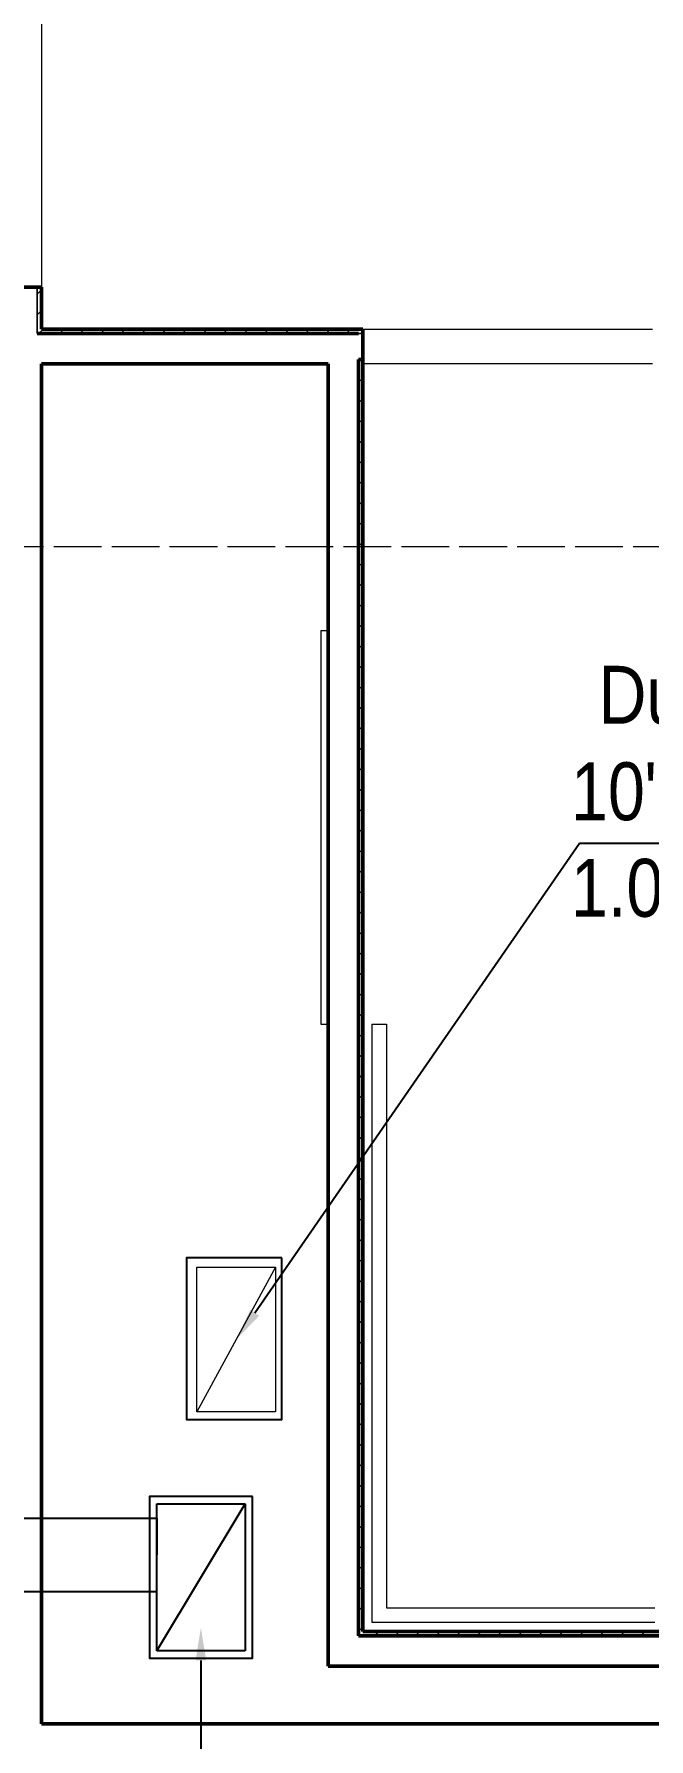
# Model space of a CAD drawing. Header units: inches. Extents: x -3 to 209, y -384 to 20.
# Drawn here: x 145.7 to 147.82, y -89.61 to -83.72 of the extents above; entities that cross this region are included whole.
import ezdxf
from ezdxf import colors
from ezdxf.entities.mleader import LeaderData, LeaderLine
from ezdxf.math import Vec2, Vec3

# ---------------------------------------------------------------- set-up
doc = ezdxf.new("R2010")
doc.units = ezdxf.units.IN
doc.header["$MEASUREMENT"] = 0
doc.linetypes.add('Grid Line', pattern=[0.022225, 0.0127, -0.003175, 0.003175, -0.003175])
doc.linetypes.add('Grid Line 1_2_', pattern=[0.022225, 0.0127, -0.003175, 0.003175, -0.003175])
for name, color, linetype, lineweight in [('A-FLOR-HRAL', 253, 'Continuous', 9), ('A-WALL-PATT', 253, 'Continuous', 50), ('Areas', 190, 'Continuous', 0), ('HVAC -Textos Extraccion', 2, 'Continuous', 9), ('S-BEAM', 253, 'Continuous', 13), ('S-GRID', 253, 'Continuous', 9)]:
    doc.layers.add(name, color=color, linetype=linetype, lineweight=lineweight)
doc.layers.add('A-WALL', color=253, linetype='Continuous')
doc.layers.add('HVAC-Extraccion', color=114, linetype='Continuous')
doc.styles.add('Arial Narrow', font='ARIALN.TTF', dxfattribs={"height": 0.00295})
doc.styles.get("Standard").update_dxf_attribs({"font": 'arial.ttf'})

# ---------------------------------------------------------------- blocks, each defined once
blk = doc.blocks.new('rr')
at = {"linetype": 'ByBlock', "lineweight": -2}
for p, q in [((-0.0127, -0.0127), (0.0127, 0.0127)), ((-0.0127, -0.0127), (-0.0127, 0.0127)), ((-0.0127, 0.0127), (0.0127, 0.0127)), ((0.0127, 0.0127), (0.0127, -0.0127)), ((0.0127, -0.0127), (-0.0127, -0.0127))]:
    blk.add_line(p, q, dxfattribs=at)

msp = doc.modelspace()

# ---------------------------------------------------------------- linework, layer by layer
at = {"layer": 'A-FLOR-HRAL'}
for p, q in [((146.8652, -87.1406), (146.9152, -87.1406)), ((146.8652, -87.1406), (146.8652, -87.9806)), ((146.9152, -87.1406), (146.9152, -87.9806)), ((146.8652, -87.9806), (146.8652, -89.2064)), ((146.9152, -87.9806), (146.9152, -89.1564)), ((146.8652, -89.2064), (147.8421, -89.2064)), ((146.9152, -89.1564), (147.8421, -89.1564))]:
    msp.add_line(p, q, dxfattribs=at)
at = {"layer": 'A-WALL', "lineweight": 9}
for p, q in [((145.7245, -83.0352), (145.7245, -84.5952)), ((146.8338, -84.7399), (147.8338, -84.7399)), ((147.8338, -84.8599), (146.8338, -84.8599))]:
    msp.add_line(p, q, dxfattribs=at)
at = {"layer": 'A-WALL', "lineweight": 50}
for p, q in [((145.7095, -84.5952), (145.6195, -84.5952)), ((145.7245, -84.5952), (145.7095, -84.5952)), ((145.7245, -84.7399), (145.7245, -84.5952)), ((146.7138, -84.7549), (145.7095, -84.7549)), ((145.7095, -84.7549), (145.7245, -84.7549)), ((146.8338, -84.7399), (145.7245, -84.7399)), ((145.7245, -84.7549), (146.8188, -84.7549)), ((146.8188, -84.7549), (146.7138, -84.7549)), ((146.8338, -84.7549), (146.8338, -84.7399)), ((146.8338, -84.8449), (146.8338, -84.7549)), ((146.8337, -84.8449), (146.8187, -84.8449)), ((146.8187, -84.8449), (146.8188, -85.7907)), ((146.8188, -89.2528), (146.8188, -84.8449)), ((146.8188, -84.8449), (146.8338, -84.8449)), ((146.8338, -85.7907), (146.8337, -84.8449)), ((145.7245, -84.8599), (146.7138, -84.8599)), ((145.7245, -89.5566), (145.7245, -84.8599)), ((146.7138, -84.8599), (146.7138, -89.3578)), ((146.8188, -85.7907), (146.8188, -89.2378)), ((146.8338, -89.2378), (146.8338, -85.7907)), ((146.8188, -89.2378), (146.8188, -89.2528)), ((151.3448, -89.2528), (146.8188, -89.2528)), ((146.8188, -89.2528), (151.3448, -89.2528)), ((151.3298, -89.2378), (146.8338, -89.2378)), ((146.7138, -89.3578), (146.8188, -89.3578)), ((146.8188, -89.3578), (151.3448, -89.3578)), ((152.0448, -89.5566), (145.7245, -89.5566))]:
    msp.add_line(p, q, dxfattribs=at)
at = {"layer": 'A-WALL', "lineweight": 18}
for p, q in [((145.7095, -84.7549), (145.7095, -84.5952)), ((145.7095, -84.5952), (145.7095, -84.7549)), ((146.8338, -84.7549), (146.8188, -84.7549)), ((146.8188, -84.7549), (146.8338, -84.7549))]:
    msp.add_line(p, q, dxfattribs=at)
at = {"layer": 'A-WALL-PATT', "linetype": 'Continuous', "lineweight": 9}
for p, q in [((145.7095, -84.6194), (145.7245, -84.6044)), ((145.7095, -84.6902), (145.7245, -84.6752)), ((145.7155, -84.7549), (145.7245, -84.7459)), ((145.7245, -84.7459), (145.7305, -84.7399)), ((145.7862, -84.7549), (145.8012, -84.7399)), ((145.8569, -84.7549), (145.8719, -84.7399)), ((145.9276, -84.7549), (145.9426, -84.7399)), ((145.9983, -84.7549), (146.0133, -84.7399)), ((146.069, -84.7549), (146.084, -84.7399)), ((146.1397, -84.7549), (146.1547, -84.7399)), ((146.2104, -84.7549), (146.2254, -84.7399)), ((146.2812, -84.7549), (146.2962, -84.7399)), ((146.3519, -84.7549), (146.3669, -84.7399)), ((146.4226, -84.7549), (146.4376, -84.7399)), ((146.4933, -84.7549), (146.5083, -84.7399)), ((146.564, -84.7549), (146.579, -84.7399)), ((146.6347, -84.7549), (146.6497, -84.7399)), ((146.7054, -84.7549), (146.7204, -84.7399)), ((146.7761, -84.7549), (146.7911, -84.7399)), ((146.8187, -84.8537), (146.8275, -84.8449)), ((146.8188, -84.9244), (146.8337, -84.9094)), ((146.8188, -84.9951), (146.8338, -84.9801)), ((146.8188, -85.0658), (146.8338, -85.0508)), ((146.8188, -85.1366), (146.8338, -85.1216)), ((146.8188, -85.2073), (146.8338, -85.1923)), ((146.8188, -85.278), (146.8338, -85.263)), ((146.8188, -85.3487), (146.8338, -85.3337)), ((146.8188, -85.4194), (146.8338, -85.4044)), ((146.8188, -85.4901), (146.8338, -85.4751)), ((146.8188, -85.5608), (146.8338, -85.5458)), ((146.8188, -85.6315), (146.8338, -85.6165)), ((146.8188, -85.7022), (146.8338, -85.6872)), ((146.8188, -85.7729), (146.8338, -85.7579)), ((146.8188, -85.8436), (146.8338, -85.8286)), ((146.8188, -85.9143), (146.8338, -85.8993)), ((146.8188, -85.9851), (146.8338, -85.9701)), ((146.8188, -86.0558), (146.8338, -86.0408)), ((146.8188, -86.1265), (146.8338, -86.1115)), ((146.8188, -86.1972), (146.8338, -86.1822)), ((146.8188, -86.2679), (146.8338, -86.2529)), ((146.8188, -86.3386), (146.8338, -86.3236)), ((146.8188, -86.4093), (146.8338, -86.3943)), ((146.8188, -86.48), (146.8338, -86.465)), ((146.8188, -86.5507), (146.8338, -86.5357)), ((146.8188, -86.6215), (146.8338, -86.6065)), ((146.8188, -86.6922), (146.8338, -86.6772)), ((146.8188, -86.7629), (146.8338, -86.7479)), ((146.8188, -86.8336), (146.8338, -86.8186)), ((146.8188, -86.9043), (146.8338, -86.8893)), ((146.8188, -86.975), (146.8338, -86.96)), ((146.8188, -87.0457), (146.8338, -87.0307)), ((146.8188, -87.1164), (146.8338, -87.1014)), ((146.8188, -87.1871), (146.8338, -87.1721)), ((146.8188, -87.2579), (146.8338, -87.2429)), ((146.8188, -87.3286), (146.8338, -87.3136)), ((146.8188, -87.3993), (146.8338, -87.3843)), ((146.8188, -87.47), (146.8338, -87.455)), ((146.8188, -87.5407), (146.8338, -87.5257)), ((146.8188, -87.6114), (146.8338, -87.5964)), ((146.8188, -87.6821), (146.8338, -87.6671)), ((146.8188, -87.7528), (146.8338, -87.7378)), ((146.8188, -87.8235), (146.8338, -87.8085)), ((146.8188, -87.8942), (146.8338, -87.8792)), ((146.8188, -87.965), (146.8338, -87.95)), ((146.8188, -88.0357), (146.8338, -88.0207)), ((146.8188, -88.1064), (146.8338, -88.0914)), ((146.8188, -88.1064), (146.8338, -88.0914)), ((146.8188, -88.1771), (146.8338, -88.1621)), ((146.8188, -88.1771), (146.8338, -88.1621)), ((146.8188, -88.2478), (146.8338, -88.2328)), ((146.8188, -88.2478), (146.8338, -88.2328)), ((146.8188, -88.3185), (146.8338, -88.3035)), ((146.8188, -88.3185), (146.8338, -88.3035)), ((146.8188, -88.3892), (146.8338, -88.3742)), ((146.8188, -88.4599), (146.8338, -88.4449)), ((146.8188, -88.5306), (146.8338, -88.5156)), ((146.8188, -88.6014), (146.8338, -88.5864)), ((146.8188, -88.6721), (146.8338, -88.6571)), ((146.8188, -88.7428), (146.8338, -88.7278)), ((146.8188, -88.8135), (146.8338, -88.7985)), ((146.8188, -88.8842), (146.8338, -88.8692)), ((146.8188, -88.9549), (146.8338, -88.9399)), ((146.8188, -89.0256), (146.8338, -89.0106)), ((146.8188, -89.0963), (146.8338, -89.0813)), ((146.8188, -89.167), (146.8338, -89.152)), ((146.8188, -89.2378), (146.8338, -89.2228)), ((146.8745, -89.2528), (146.8895, -89.2378)), ((146.9452, -89.2528), (146.9602, -89.2378)), ((147.0159, -89.2528), (147.0309, -89.2378)), ((147.0866, -89.2528), (147.1016, -89.2378)), ((147.1573, -89.2528), (147.1723, -89.2378)), ((147.228, -89.2528), (147.243, -89.2378)), ((147.2987, -89.2528), (147.3137, -89.2378)), ((147.3694, -89.2528), (147.3844, -89.2378)), ((147.4401, -89.2528), (147.4551, -89.2378)), ((147.5108, -89.2528), (147.5258, -89.2378)), ((147.5816, -89.2528), (147.5966, -89.2378)), ((147.6523, -89.2528), (147.6673, -89.2378)), ((147.723, -89.2528), (147.738, -89.2378)), ((147.7937, -89.2528), (147.8087, -89.2378))]:
    msp.add_line(p, q, dxfattribs=at)
at = {"layer": 'Areas'}
msp.add_line((146.532, -87.9801), (146.2606, -88.4796), dxfattribs=at)
msp.add_lwpolyline([(146.2606, -87.9801), (146.532, -87.9801), (146.532, -88.4796), (146.2606, -88.4796)], close=True, dxfattribs=at)
at = {"layer": 'HVAC-Extraccion'}
for p, q in [((145.6608, -88.8462), (146.1222, -88.8462)), ((146.1222, -88.8462), (146.1222, -88.9732)), ((146.1222, -89.1002), (146.1222, -88.9732)), ((145.6608, -89.1002), (146.1222, -89.1002))]:
    msp.add_line(p, q, dxfattribs=at)
for points in [[(146.554, -87.947), (146.2253, -87.947), (146.2253, -88.5058), (146.554, -88.5058)], [(146.4524, -88.7719), (146.0968, -88.7719), (146.0968, -89.3307), (146.4524, -89.3307)]]:
    msp.add_lwpolyline(points, close=True, dxfattribs=at)
at = {"layer": 'S-BEAM', "lineweight": 18}
for p, q in [((146.6887, -85.7806), (146.7138, -85.7806)), ((146.6887, -85.7806), (146.6887, -87.1406)), ((146.8338, -85.7806), (146.8387, -85.7806)), ((146.8387, -87.1406), (146.8387, -85.7806)), ((146.6887, -87.1406), (146.7138, -87.1406)), ((146.8338, -87.1406), (146.8387, -87.1406))]:
    msp.add_line(p, q, dxfattribs=at)
at = {"layer": 'S-GRID', "linetype": 'Grid Line'}
for p, q in [((117.6245, -85.4906), (200.2834, -85.4906)), ((123.5666, -85.4906), (190.8779, -85.4906))]:
    msp.add_line(p, q, dxfattribs=at)
at = {"layer": 'S-GRID', "linetype": 'Grid Line 1_2_'}
msp.add_line((118.6314, -85.4906), (201.8133, -85.4906), dxfattribs=at)
msp.add_line((118.6314, -85.4906), (201.8133, -85.4906), dxfattribs=at)

# ---------------------------------------------------------------- block references
at = {"layer": 'HVAC-Extraccion', "xscale": 12, "yscale": 20, "zscale": 12}
msp.add_blockref('rr', (146.2746, -89.0513), dxfattribs=at)

# ---------------------------------------------------------------- texts
at = {"layer": 'HVAC -Textos Extraccion', "insert": (147.5525, -85.9026), "char_height": 0.2, "width": 1.959704, "attachment_point": 1, "style": 'Arial Narrow'}
msp.add_mtext('\\pi0.094927;Ducto Ext. Ozono\\P\\pi0;10"x14"\\P1.000 CFM', dxfattribs=at)

# ---------------------------------------------------------------- leaders
at = {"layer": 'HVAC -Textos Extraccion'}
ml = msp.add_multileader_mtext('Standard', dxfattribs=at)
ml.set_content('', color=256)
ml.set_leader_properties()
ml.build(insert=Vec2(0, 0))
ml.multileader.update_dxf_attribs({"dogleg_length": 0.36, "arrow_head_size": 0.1128})
ctx = ml.context
ctx.base_point, ctx.char_height, ctx.arrow_head_size, ctx.landing_gap_size, ctx.plane_origin, ctx.plane_x_axis, ctx.plane_y_axis = Vec3(148.8447, -86.5149), 0.1128, 0.1128, 0.0564, Vec3(153.5719, -84.9169), Vec3(-1, 0), Vec3(0, -1)
ctx.text_align_type = 2
notes = []
notes.append((ctx, [(1, (1, 1, 0), (147.5816, -86.5149), (1, 0), 1.1503, [(0, [(146.3963, -88.2299)], 0, [])])]))
ctx.mtext.insert, ctx.mtext.text_direction, ctx.mtext.rotation, ctx.mtext.alignment, ctx.mtext.flow_direction = Vec3(148.7883, -86.5713), Vec3(-1, 0), 3.141593, 3, 5
ml = msp.add_multileader_mtext('Standard', dxfattribs=at)
ml.set_content('', color=256)
ml.set_leader_properties()
ml.build(insert=Vec2(0, 0))
ml.multileader.update_dxf_attribs({"dogleg_length": 0.36, "arrow_head_size": 0.1128})
ctx = ml.context
ctx.base_point, ctx.char_height, ctx.arrow_head_size, ctx.landing_gap_size, ctx.plane_origin, ctx.plane_x_axis, ctx.plane_y_axis = Vec3(147.5377, -90.5583), 0.1128, 0.1128, 0.0564, Vec3(152.2649, -88.9603), Vec3(-1, 0), Vec3(0, -1)
ctx.text_align_type = 2
notes.append((ctx, [(1, (1, 1, 0), (146.2746, -90.5583), (1, 0), 1.1503, [(0, [(146.2746, -89.2254)], 0, [])])]))
ctx.mtext.insert, ctx.mtext.text_direction, ctx.mtext.rotation, ctx.mtext.alignment, ctx.mtext.flow_direction = Vec3(147.4813, -90.6147), Vec3(-1, 0), 3.141593, 3, 5
for ctx, leaders in notes:
    for number, flags, end, landing, length, lines in leaders:
        leader = LeaderData()
        leader.index, (leader.has_last_leader_line, leader.has_dogleg_vector, leader.attachment_direction) = number, flags
        leader.last_leader_point, leader.dogleg_vector, leader.dogleg_length = Vec3(end), Vec3(landing), length
        for number, points, colour, breaks in lines:
            line = LeaderLine()
            line.index, line.vertices, line.color, line.breaks = number, Vec3.list(points), colors.encode_raw_color(colour), breaks
            leader.lines.append(line)
        ctx.leaders.append(leader)

doc.saveas('drawing.dxf')
